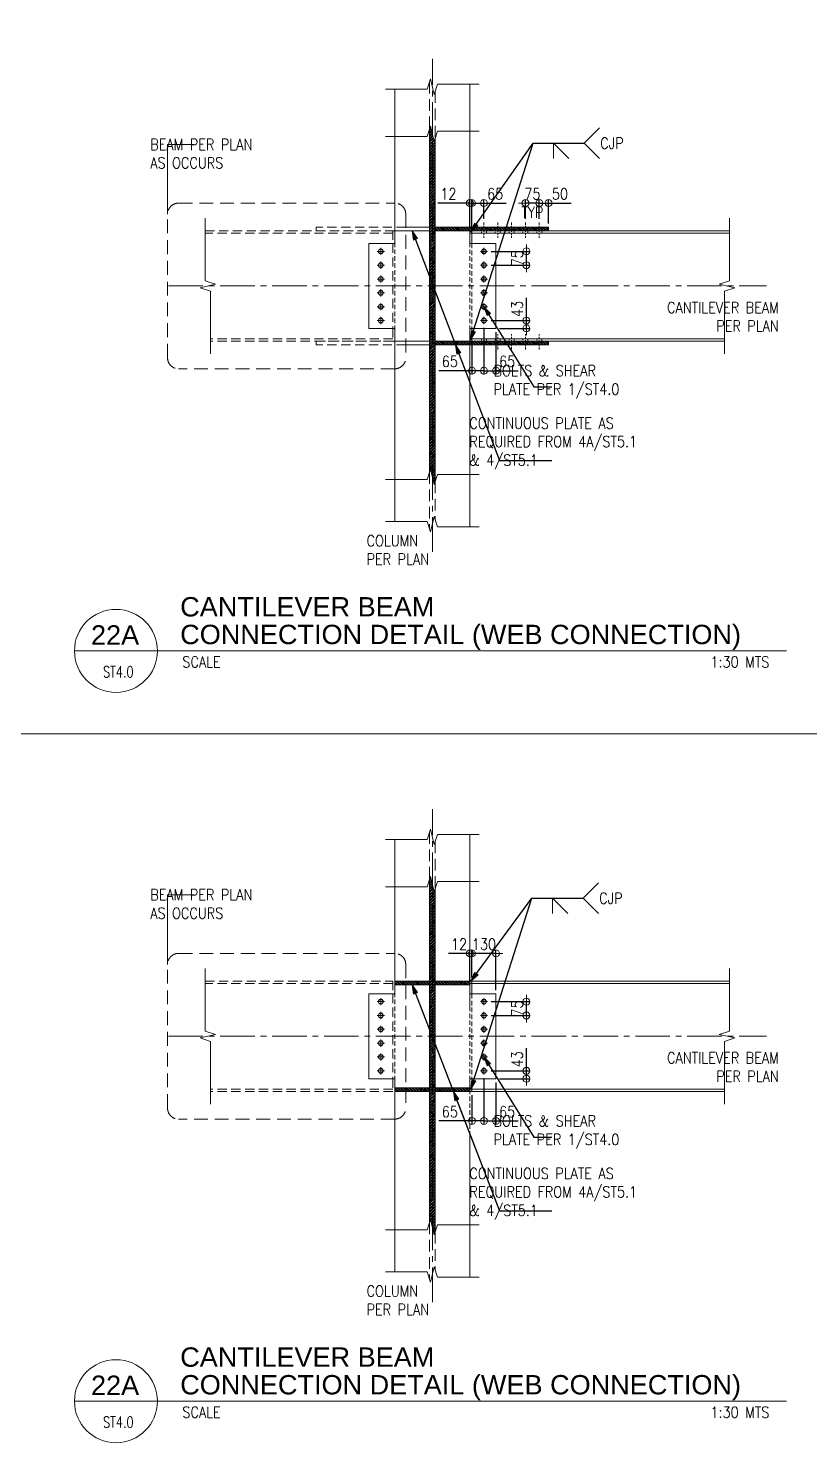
# Model space of a CAD drawing. Header units: millimetres. Extents: x 0 to 437400, y -4782 to 73710.
# Drawn here: x 78010 to 82245, y -3843 to 3826 of the extents above; entities that cross this region are included whole.
import ezdxf
from ezdxf.enums import TextEntityAlignment as Align

# ---------------------------------------------------------------- set-up
doc = ezdxf.new("R2010")
doc.units = ezdxf.units.MM
doc.header["$LTSCALE"] = 10
doc.header["$MEASUREMENT"] = 0
for name, pattern in [('CENTER2', [1.125, 0.75, -0.125, 0.125, -0.125]), ('HIDDEN', [0.375, 0.25, -0.125]), ('HIDDEN2', [0.1875, 0.125, -0.0625]), ('PHANTOM2', [1.25, 0.625, -0.125, 0.125, -0.125, 0.125, -0.125])]:
    doc.linetypes.add(name, pattern=pattern)
doc.layers.get('0').update_dxf_attribs({"lineweight": 9})
for name, color, linetype, lineweight in [('.3 - YELLOW', 2, 'Continuous', 15), ('BOLT HOLES', 2, 'HIDDEN', 9), ('DIM', 1, 'Continuous', 5), ('HATCH', 8, 'Continuous', 5), ('OUTLINE', 1, 'HIDDEN', 9), ('S-ANNO-DIMS', 1, 'Continuous', 5), ('S-Anno-Symb', 52, 'PHANTOM2', 9), ('S-Anno-Text', 52, 'Continuous', 15), ('S-ANNO-WELD', 1, 'Continuous', 9), ('S-BEAM', 3, 'Continuous', 15), ('S-BEAM-IDEN', 2, 'Continuous', 9), ('S-BRACE', 2, 'Continuous', 9), ('S-DETL-FAST', 40, 'Continuous', 9), ('S-DETL-LN04', 4, 'Continuous', 9), ('S_GRID LINES', 252, 'Continuous', 5), ('S_GUSSET PLATE', 4, 'Continuous', 15), ('S_PLATE', 2, 'Continuous', 15)]:
    doc.layers.add(name, color=color, linetype=linetype, lineweight=lineweight)
doc.layers.add('S-DETL-GRID', color=62, linetype='Continuous', lineweight=9, plot=False)
doc.styles.add('1', font='romans.shx', dxfattribs={"width": 0.85, "height": 60})
doc.styles.add('2', font='simplex.shx', dxfattribs={"width": 0.95, "height": 40})
doc.styles.add('SHEETNAME', font='simplex.shx', dxfattribs={"width": 0.75, "height": 200})
doc.styles.add('TITLE1', font='HELV.shx', dxfattribs={"height": 500})
doc.dimstyles.new('ESCA30', dxfattribs={"dimtxt": 60, "dimasz": 0.5, "dimexe": 20, "dimexo": 20, "dimgap": 20, "dimtad": 1, "dimdec": 0, "dimrnd": 1, "dimdsep": 46, "dimtxsty": '1', "dimblk1": 'ESCADIM_ARW', "dimblk2": 'ESCADIM_ARW', "dimsah": 1, "dimcen": 50, "dimclrd": 256, "dimclre": 256, "dimclrt": 52, "dimadec": 0, "dimazin": 0, "dimtfac": 1, "dimtdec": 0, "dimtofl": 0, "dimtmove": 0, "dimatfit": 3, "dimldrblk": 'ESCADIM_ARW', "dimfxl": 1, "dimtolj": 1, "dimtzin": 0, "dimarcsym": 0})
doc.dimstyles.new('ESCA_ARW$7', dxfattribs={"dimtxt": 200, "dimasz": 1, "dimexe": 100, "dimexo": 100, "dimgap": 100, "dimtad": 1, "dimdec": 0, "dimrnd": 1, "dimdsep": 46, "dimtxsty": '1', "dimblk1": 'dim_arw', "dimblk2": 'dim_arw', "dimsah": 1, "dimcen": 50, "dimclrd": 1, "dimclre": 256, "dimclrt": 52, "dimadec": 0, "dimazin": 0, "dimtfac": 1, "dimtofl": 0, "dimtmove": 0, "dimatfit": 3, "dimldrblk": 'dim_arw', "dimfxl": 1, "dimtolj": 1, "dimtzin": 0, "dimarcsym": 0})

# ---------------------------------------------------------------- blocks, each defined once
blk = doc.blocks.new('HBOLTP')
at = {"color": 0, "linetype": 'ByBlock'}
blk.add_lwpolyline([(-0.25, 0.43), (-0.5, 0), (-0.25, -0.43), (0.25, -0.43), (0.5, 0), (0.25, 0.43)], close=True, dxfattribs=at)
blk.add_circle((0, 0), 0.433, dxfattribs=at)
blk = doc.blocks.new('ESCADIM_ARW')
at = {"color": 9}
blk.add_line((75, 0), (-75, 0), dxfattribs=at)
blk.add_circle((0, 0), 37.5, dxfattribs=at)
blk = doc.blocks.new('*D236')
at = {"layer": 'Defpoints', "color": 0, "transparency": 16777216}
for p in [(80499.2, 2241.3), (80544.7, 2198.8), (80709.7, 2198.8)]:
    blk.add_point(p, dxfattribs=at)
at = {"layer": 'S-ANNO-DIMS', "lineweight": -2, "transparency": 16777216}
for p, q in [((80709.7, 2241.3), (80709.7, 2364.9)), ((80519.2, 2241.3), (80729.7, 2241.3)), ((80709.7, 2199.3), (80709.7, 2240.8)), ((80564.7, 2198.8), (80729.7, 2198.8))]:
    blk.add_line(p, q, dxfattribs=at)
at = {"layer": 'S-ANNO-DIMS', "lineweight": -2, "transparency": 16777216, "xscale": 0.5, "yscale": 0.5, "zscale": 0.5}
for p, rotation in [((80709.7, 2241.3), 90), ((80709.7, 2198.8), 270)]:
    blk.add_blockref('ESCADIM_ARW', p, dxfattribs=dict(at, rotation=rotation))
at = {"layer": 'S-ANNO-DIMS', "color": 52, "transparency": 16777216, "insert": (80659.7, 2303.6), "char_height": 60, "attachment_point": 5, "rotation": 90, "style": '1'}
blk.add_mtext('\\A1;43', dxfattribs=at)
blk = doc.blocks.new('*D237')
at = {"layer": 'Defpoints', "color": 0, "transparency": 16777216}
for p in [(80499.2, 2616.3), (80709.7, 2616.3), (80499.2, 2541.3)]:
    blk.add_point(p, dxfattribs=at)
at = {"layer": 'S-ANNO-DIMS', "lineweight": -2, "transparency": 16777216}
for p, q in [((80519.2, 2616.3), (80729.7, 2616.3)), ((80709.7, 2541.8), (80709.7, 2615.8)), ((80519.2, 2541.3), (80729.7, 2541.3))]:
    blk.add_line(p, q, dxfattribs=at)
at = {"layer": 'S-ANNO-DIMS', "lineweight": -2, "transparency": 16777216, "xscale": 0.5, "yscale": 0.5, "zscale": 0.5}
for p, rotation in [((80709.7, 2616.3), 90), ((80709.7, 2541.3), 270)]:
    blk.add_blockref('ESCADIM_ARW', p, dxfattribs=dict(at, rotation=rotation))
at = {"layer": 'S-ANNO-DIMS', "color": 52, "transparency": 16777216, "insert": (80659.7, 2578.8), "char_height": 60, "attachment_point": 5, "rotation": 90, "style": '1'}
blk.add_mtext('\\A1;75', dxfattribs=at)
blk = doc.blocks.new('*D238')
at = {"layer": 'Defpoints', "color": 0, "transparency": 16777216}
for p in [(80479.7, 2221.9), (80414.7, 2129.4), (80414.7, 1969.4)]:
    blk.add_point(p, dxfattribs=at)
at = {"layer": 'S-ANNO-DIMS', "lineweight": -2, "transparency": 16777216}
for p, q in [((80479.7, 2201.9), (80479.7, 1949.4)), ((80414.7, 2109.4), (80414.7, 1949.4)), ((80414.7, 1969.4), (80234.8, 1969.4)), ((80479.2, 1969.4), (80415.2, 1969.4))]:
    blk.add_line(p, q, dxfattribs=at)
at = {"layer": 'S-ANNO-DIMS', "lineweight": -2, "transparency": 16777216, "xscale": 0.5, "yscale": 0.5, "zscale": 0.5, "rotation": 180}
blk.add_blockref('ESCADIM_ARW', (80414.7, 1969.4), dxfattribs=at)
at = {"layer": 'S-ANNO-DIMS', "lineweight": -2, "transparency": 16777216, "xscale": 0.5, "yscale": 0.5, "zscale": 0.5}
blk.add_blockref('ESCADIM_ARW', (80479.7, 1969.4), dxfattribs=at)
at = {"layer": 'S-ANNO-DIMS', "color": 52, "transparency": 16777216, "insert": (80294.9, 2019.4), "char_height": 60, "attachment_point": 5, "style": '1'}
blk.add_mtext('\\A1;65', dxfattribs=at)
blk = doc.blocks.new('*D239')
at = {"layer": 'Defpoints', "color": 0, "transparency": 16777216}
for p in [(80479.7, 2221.9), (80544.7, 2198.8), (80544.7, 1969.4)]:
    blk.add_point(p, dxfattribs=at)
at = {"layer": 'S-ANNO-DIMS', "lineweight": -2, "transparency": 16777216}
for p, q in [((80479.7, 2201.9), (80479.7, 1949.4)), ((80544.7, 2178.8), (80544.7, 1949.4)), ((80480.2, 1969.4), (80544.2, 1969.4)), ((80544.7, 1969.4), (80665.4, 1969.4))]:
    blk.add_line(p, q, dxfattribs=at)
at = {"layer": 'S-ANNO-DIMS', "lineweight": -2, "transparency": 16777216, "xscale": 0.5, "yscale": 0.5, "zscale": 0.5, "rotation": 180}
blk.add_blockref('ESCADIM_ARW', (80479.7, 1969.4), dxfattribs=at)
at = {"layer": 'S-ANNO-DIMS', "lineweight": -2, "transparency": 16777216, "xscale": 0.5, "yscale": 0.5, "zscale": 0.5}
blk.add_blockref('ESCADIM_ARW', (80544.7, 1969.4), dxfattribs=at)
at = {"layer": 'S-ANNO-DIMS', "color": 52, "transparency": 16777216, "insert": (80605.3, 2019.4), "char_height": 60, "attachment_point": 5, "style": '1'}
blk.add_mtext('\\A1;65', dxfattribs=at)
blk = doc.blocks.new('dim_arw')
h = blk.add_hatch(color=256)
h.paths.add_polyline_path([(-126, 29), (0, 0), (-126, -29, -0.115681), (-133, 0, -0.115681)])
h.paths.add_polyline_path([(-249, 58), (-126, 29, 0.115681), (-133, 0, 0.115681), (-126, -29), (-249, -58)])
for p, q in [((0, 0), (-249, 58)), ((-249, 58), (-249, -58)), ((0, 0), (-249, -58))]:
    blk.add_line(p, q)
blk = doc.blocks.new('*D240')
at = {"layer": 'Defpoints', "color": 0, "transparency": 16777216}
for p in [(80414.7, -1189.9), (80414.7, -1339.9), (80544.7, -1409.2)]:
    blk.add_point(p, dxfattribs=at)
at = {"layer": 'S-ANNO-DIMS', "lineweight": -2, "transparency": 16777216}
for p, q in [((80414.7, -1319.9), (80414.7, -1169.9)), ((80544.2, -1189.9), (80415.2, -1189.9)), ((80544.7, -1389.2), (80544.7, -1169.9))]:
    blk.add_line(p, q, dxfattribs=at)
at = {"layer": 'S-ANNO-DIMS', "lineweight": -2, "transparency": 16777216, "xscale": 0.5, "yscale": 0.5, "zscale": 0.5, "rotation": 180}
blk.add_blockref('ESCADIM_ARW', (80414.7, -1189.9), dxfattribs=at)
at = {"layer": 'S-ANNO-DIMS', "lineweight": -2, "transparency": 16777216, "xscale": 0.5, "yscale": 0.5, "zscale": 0.5}
blk.add_blockref('ESCADIM_ARW', (80544.7, -1189.9), dxfattribs=at)
at = {"layer": 'S-ANNO-DIMS', "color": 52, "transparency": 16777216, "insert": (80479.7, -1139.9), "char_height": 60, "attachment_point": 5, "style": '1'}
blk.add_mtext('\\A1;130', dxfattribs=at)
blk = doc.blocks.new('*D241')
at = {"layer": 'Defpoints', "color": 0, "transparency": 16777216}
for p in [(80414.7, -1189.9), (80403.2, -1359.6), (80414.7, -1339.9)]:
    blk.add_point(p, dxfattribs=at)
at = {"layer": 'S-ANNO-DIMS', "lineweight": -2, "transparency": 16777216}
for p, q in [((80402.7, -1189.9), (80286.9, -1189.9)), ((80403.2, -1339.6), (80403.2, -1169.9)), ((80414.7, -1319.9), (80414.7, -1169.9)), ((80415.2, -1189.9), (80415.7, -1189.9))]:
    blk.add_line(p, q, dxfattribs=at)
at = {"layer": 'S-ANNO-DIMS', "lineweight": -2, "transparency": 16777216, "xscale": 0.5, "yscale": 0.5, "zscale": 0.5}
blk.add_blockref('ESCADIM_ARW', (80403.2, -1189.9), dxfattribs=at)
at = {"layer": 'S-ANNO-DIMS', "lineweight": -2, "transparency": 16777216, "xscale": 0.5, "yscale": 0.5, "zscale": 0.5, "rotation": 180}
blk.add_blockref('ESCADIM_ARW', (80414.7, -1189.9), dxfattribs=at)
at = {"layer": 'S-ANNO-DIMS', "color": 52, "transparency": 16777216, "insert": (80344.6, -1139.9), "char_height": 60, "attachment_point": 5, "style": '1'}
blk.add_mtext('\\A1;12', dxfattribs=at)
blk = doc.blocks.new('*D242')
at = {"layer": 'Defpoints', "color": 0, "transparency": 16777216}
for p in [(80499.2, -1826.7), (80544.7, -1869.2), (80709.7, -1869.2)]:
    blk.add_point(p, dxfattribs=at)
at = {"layer": 'S-ANNO-DIMS', "lineweight": -2, "transparency": 16777216}
for p, q in [((80709.7, -1826.7), (80709.7, -1703.1)), ((80519.2, -1826.7), (80729.7, -1826.7)), ((80709.7, -1868.7), (80709.7, -1827.2)), ((80564.7, -1869.2), (80729.7, -1869.2))]:
    blk.add_line(p, q, dxfattribs=at)
at = {"layer": 'S-ANNO-DIMS', "lineweight": -2, "transparency": 16777216, "xscale": 0.5, "yscale": 0.5, "zscale": 0.5}
for p, rotation in [((80709.7, -1826.7), 90), ((80709.7, -1869.2), 270)]:
    blk.add_blockref('ESCADIM_ARW', p, dxfattribs=dict(at, rotation=rotation))
at = {"layer": 'S-ANNO-DIMS', "color": 52, "transparency": 16777216, "insert": (80659.7, -1764.4), "char_height": 60, "attachment_point": 5, "rotation": 90, "style": '1'}
blk.add_mtext('\\A1;43', dxfattribs=at)
blk = doc.blocks.new('*D243')
at = {"layer": 'Defpoints', "color": 0, "transparency": 16777216}
for p in [(80499.2, -1451.7), (80709.7, -1451.7), (80499.2, -1526.7)]:
    blk.add_point(p, dxfattribs=at)
at = {"layer": 'S-ANNO-DIMS', "lineweight": -2, "transparency": 16777216}
for p, q in [((80519.2, -1451.7), (80729.7, -1451.7)), ((80709.7, -1526.2), (80709.7, -1452.2)), ((80519.2, -1526.7), (80729.7, -1526.7))]:
    blk.add_line(p, q, dxfattribs=at)
at = {"layer": 'S-ANNO-DIMS', "lineweight": -2, "transparency": 16777216, "xscale": 0.5, "yscale": 0.5, "zscale": 0.5}
for p, rotation in [((80709.7, -1451.7), 90), ((80709.7, -1526.7), 270)]:
    blk.add_blockref('ESCADIM_ARW', p, dxfattribs=dict(at, rotation=rotation))
at = {"layer": 'S-ANNO-DIMS', "color": 52, "transparency": 16777216, "insert": (80659.7, -1489.2), "char_height": 60, "attachment_point": 5, "rotation": 90, "style": '1'}
blk.add_mtext('\\A1;75', dxfattribs=at)
blk = doc.blocks.new('*D244')
at = {"layer": 'Defpoints', "color": 0, "transparency": 16777216}
for p in [(80479.7, -1846.1), (80414.7, -1938.6), (80414.7, -2098.6)]:
    blk.add_point(p, dxfattribs=at)
at = {"layer": 'S-ANNO-DIMS', "lineweight": -2, "transparency": 16777216}
for p, q in [((80479.7, -1866.1), (80479.7, -2118.6)), ((80414.7, -1958.6), (80414.7, -2118.6)), ((80414.7, -2098.6), (80234.8, -2098.6)), ((80479.2, -2098.6), (80415.2, -2098.6))]:
    blk.add_line(p, q, dxfattribs=at)
at = {"layer": 'S-ANNO-DIMS', "lineweight": -2, "transparency": 16777216, "xscale": 0.5, "yscale": 0.5, "zscale": 0.5, "rotation": 180}
blk.add_blockref('ESCADIM_ARW', (80414.7, -2098.6), dxfattribs=at)
at = {"layer": 'S-ANNO-DIMS', "lineweight": -2, "transparency": 16777216, "xscale": 0.5, "yscale": 0.5, "zscale": 0.5}
blk.add_blockref('ESCADIM_ARW', (80479.7, -2098.6), dxfattribs=at)
at = {"layer": 'S-ANNO-DIMS', "color": 52, "transparency": 16777216, "insert": (80294.9, -2048.6), "char_height": 60, "attachment_point": 5, "style": '1'}
blk.add_mtext('\\A1;65', dxfattribs=at)
blk = doc.blocks.new('*D245')
at = {"layer": 'Defpoints', "color": 0, "transparency": 16777216}
for p in [(80479.7, -1846.1), (80544.7, -1869.2), (80544.7, -2098.6)]:
    blk.add_point(p, dxfattribs=at)
at = {"layer": 'S-ANNO-DIMS', "lineweight": -2, "transparency": 16777216}
for p, q in [((80479.7, -1866.1), (80479.7, -2118.6)), ((80544.7, -1889.2), (80544.7, -2118.6)), ((80480.2, -2098.6), (80544.2, -2098.6)), ((80544.7, -2098.6), (80665.4, -2098.6))]:
    blk.add_line(p, q, dxfattribs=at)
at = {"layer": 'S-ANNO-DIMS', "lineweight": -2, "transparency": 16777216, "xscale": 0.5, "yscale": 0.5, "zscale": 0.5, "rotation": 180}
blk.add_blockref('ESCADIM_ARW', (80479.7, -2098.6), dxfattribs=at)
at = {"layer": 'S-ANNO-DIMS', "lineweight": -2, "transparency": 16777216, "xscale": 0.5, "yscale": 0.5, "zscale": 0.5}
blk.add_blockref('ESCADIM_ARW', (80544.7, -2098.6), dxfattribs=at)
at = {"layer": 'S-ANNO-DIMS', "color": 52, "transparency": 16777216, "insert": (80605.3, -2048.6), "char_height": 60, "attachment_point": 5, "style": '1'}
blk.add_mtext('\\A1;65', dxfattribs=at)
blk = doc.blocks.new('*D246')
at = {"layer": 'Defpoints', "color": 0, "transparency": 16777216}
for p in [(80414.7, 2878.1), (80479.7, 2773.1), (80414.7, 2728.1)]:
    blk.add_point(p, dxfattribs=at)
at = {"layer": 'S-ANNO-DIMS', "lineweight": -2, "transparency": 16777216}
for p, q in [((80414.7, 2748.1), (80414.7, 2898.1)), ((80415.2, 2878.1), (80479.2, 2878.1)), ((80479.7, 2793.1), (80479.7, 2898.1)), ((80479.7, 2878.1), (80600.4, 2878.1))]:
    blk.add_line(p, q, dxfattribs=at)
at = {"layer": 'S-ANNO-DIMS', "lineweight": -2, "transparency": 16777216, "xscale": 0.5, "yscale": 0.5, "zscale": 0.5, "rotation": 180}
blk.add_blockref('ESCADIM_ARW', (80414.7, 2878.1), dxfattribs=at)
at = {"layer": 'S-ANNO-DIMS', "lineweight": -2, "transparency": 16777216, "xscale": 0.5, "yscale": 0.5, "zscale": 0.5}
blk.add_blockref('ESCADIM_ARW', (80479.7, 2878.1), dxfattribs=at)
at = {"layer": 'S-ANNO-DIMS', "color": 52, "transparency": 16777216, "insert": (80540.3, 2928.1), "char_height": 60, "attachment_point": 5, "style": '1'}
blk.add_mtext('\\A1;65', dxfattribs=at)
blk = doc.blocks.new('*D247')
at = {"layer": 'Defpoints', "color": 0, "transparency": 16777216}
for p in [(80414.7, 2878.1), (80403.2, 2728.4), (80414.7, 2728.1)]:
    blk.add_point(p, dxfattribs=at)
at = {"layer": 'S-ANNO-DIMS', "lineweight": -2, "transparency": 16777216}
for p, q in [((80402.7, 2878.1), (80229.3, 2878.1)), ((80403.2, 2748.4), (80403.2, 2898.1)), ((80414.7, 2748.1), (80414.7, 2898.1)), ((80415.2, 2878.1), (80415.7, 2878.1))]:
    blk.add_line(p, q, dxfattribs=at)
at = {"layer": 'S-ANNO-DIMS', "lineweight": -2, "transparency": 16777216, "xscale": 0.5, "yscale": 0.5, "zscale": 0.5}
blk.add_blockref('ESCADIM_ARW', (80403.2, 2878.1), dxfattribs=at)
at = {"layer": 'S-ANNO-DIMS', "lineweight": -2, "transparency": 16777216, "xscale": 0.5, "yscale": 0.5, "zscale": 0.5, "rotation": 180}
blk.add_blockref('ESCADIM_ARW', (80414.7, 2878.1), dxfattribs=at)
at = {"layer": 'S-ANNO-DIMS', "color": 52, "transparency": 16777216, "insert": (80286.9, 2928.1), "char_height": 60, "attachment_point": 5, "style": '1'}
blk.add_mtext('\\A1;12', dxfattribs=at)
blk = doc.blocks.new('*D248')
at = {"layer": 'Defpoints', "color": 0, "transparency": 16777216}
for p in [(80704.7, 2878.1), (80704.7, 2773.1), (80779.7, 2773.1)]:
    blk.add_point(p, dxfattribs=at)
at = {"layer": 'S-ANNO-DIMS', "lineweight": -2, "transparency": 16777216}
for p, q in [((80704.7, 2793.1), (80704.7, 2898.1)), ((80779.2, 2878.1), (80705.2, 2878.1)), ((80779.7, 2793.1), (80779.7, 2898.1))]:
    blk.add_line(p, q, dxfattribs=at)
at = {"layer": 'S-ANNO-DIMS', "lineweight": -2, "transparency": 16777216, "xscale": 0.5, "yscale": 0.5, "zscale": 0.5, "rotation": 180}
blk.add_blockref('ESCADIM_ARW', (80704.7, 2878.1), dxfattribs=at)
at = {"layer": 'S-ANNO-DIMS', "lineweight": -2, "transparency": 16777216, "xscale": 0.5, "yscale": 0.5, "zscale": 0.5}
blk.add_blockref('ESCADIM_ARW', (80779.7, 2878.1), dxfattribs=at)
at = {"layer": 'S-ANNO-DIMS', "color": 52, "transparency": 16777216, "insert": (80742.2, 2878.1), "char_height": 60, "attachment_point": 5, "style": '1'}
blk.add_mtext('\\A1;75\\PTYP', dxfattribs=at)
blk = doc.blocks.new('*D249')
at = {"layer": 'Defpoints', "color": 0, "transparency": 16777216}
for p in [(80829.7, 2878.1), (80779.7, 2773.1), (80829.7, 2748.1)]:
    blk.add_point(p, dxfattribs=at)
at = {"layer": 'S-ANNO-DIMS', "lineweight": -2, "transparency": 16777216}
for p, q in [((80779.7, 2793.1), (80779.7, 2898.1)), ((80780.2, 2878.1), (80829.2, 2878.1)), ((80829.7, 2768.1), (80829.7, 2898.1)), ((80829.7, 2878.1), (80952.8, 2878.1))]:
    blk.add_line(p, q, dxfattribs=at)
at = {"layer": 'S-ANNO-DIMS', "lineweight": -2, "transparency": 16777216, "xscale": 0.5, "yscale": 0.5, "zscale": 0.5, "rotation": 180}
blk.add_blockref('ESCADIM_ARW', (80779.7, 2878.1), dxfattribs=at)
at = {"layer": 'S-ANNO-DIMS', "lineweight": -2, "transparency": 16777216, "xscale": 0.5, "yscale": 0.5, "zscale": 0.5}
blk.add_blockref('ESCADIM_ARW', (80829.7, 2878.1), dxfattribs=at)
at = {"layer": 'S-ANNO-DIMS', "color": 52, "transparency": 16777216, "insert": (80891.5, 2928.1), "char_height": 60, "attachment_point": 5, "style": '1'}
blk.add_mtext('\\A1;50', dxfattribs=at)

msp = doc.modelspace()

# ---------------------------------------------------------------- hatches: boundary and pattern name
at = {"layer": 'HATCH'}
h = msp.add_hatch(dxfattribs=at)
h.set_pattern_fill('ANSI32', color=251, scale=30, style=0)
h.paths.add_polyline_path([(80215, 3228.1), (80209.5, 3211.6), (80200.1, 3253.3), (80200.1, 2428.8), (80215, 2428.8), (80215, 2708.1), (80215, 2728.1)])
h.paths.add_polyline_path([(80200.1, 3253.3), (80190.6, 3295), (80185.1, 3278.5), (80185.1, 2428.8), (80200.1, 2428.8)])
h.paths.add_polyline_path([(80200.1, 2428.8), (80185.1, 2428.8), (80185.1, 2149.4), (80185.1, 1418.4), (80190.6, 1434.9), (80200.1, 1393.2)])
h.paths.add_polyline_path([(80215, 2428.8), (80200.1, 2428.8), (80200.1, 1393.2), (80209.5, 1351.5), (80215, 1368)])
at = {"layer": 'HATCH', "linetype": 'HIDDEN', "ltscale": 20}
h = msp.add_hatch(dxfattribs=at)
h.set_pattern_fill('ANSI32', color=251, scale=30, angle=90, style=0)
h.paths.add_polyline_path([(80829.7, 2728.1), (80215, 2728.1), (80215, 2748.1), (80829.7, 2748.1)])
h.paths.add_polyline_path([(80829.7, 2129.4), (80215, 2129.4), (80215, 2109.4), (80829.7, 2109.4)])
at = {"layer": 'HATCH'}
h = msp.add_hatch(color=256, dxfattribs=at)
h.dxf.hatch_style = 1
h.paths.add_polyline_path([(80403.2, 2142.3), (80414.7, 2142.3), (80414.7, 2129.4), (80403.2, 2129.4)])
h.paths.add_polyline_path([(80403.2, 2728.1), (80414.7, 2728.1), (80414.7, 2715.3), (80403.2, 2715.3)])
h = msp.add_hatch(dxfattribs=at)
h.set_pattern_fill('ANSI32', color=251, scale=30, style=0)
h.set_pattern_definition([(45, (0, -4068), (-7.9549513, 7.9549513), []), (45, (5.303, -4068), (-7.9549513, 7.9549513), [])])
h.paths.add_polyline_path([(80215, -839.9), (80209.5, -856.4), (80200.1, -814.7), (80200.1, -1639.2), (80215, -1639.2), (80215, -1359.9), (80215, -1339.9)])
h.paths.add_polyline_path([(80200.1, -814.7), (80190.6, -773), (80185.1, -789.5), (80185.1, -1639.2), (80200.1, -1639.2)])
h.paths.add_polyline_path([(80200.1, -1639.2), (80185.1, -1639.2), (80185.1, -1918.6), (80185.1, -2649.6), (80190.6, -2633.1), (80200.1, -2674.8)])
h.paths.add_polyline_path([(80215, -1639.2), (80200.1, -1639.2), (80200.1, -2674.8), (80209.5, -2716.5), (80215, -2700)])
at = {"layer": 'HATCH', "linetype": 'HIDDEN', "ltscale": 20}
h = msp.add_hatch(dxfattribs=at)
h.set_pattern_fill('ANSI32', color=251, scale=30, angle=90, style=0)
h.set_pattern_definition([(135, (0, -4068), (-7.9549513, -7.9549513), []), (135, (3e-16, -4062.697), (-7.9549513, -7.9549513), [])])
h.paths.add_polyline_path([(80403.2, -1938.6), (80215, -1938.6), (80215, -1918.6), (80403.2, -1918.6)])
h.paths.add_polyline_path([(79996.9, -1938.6), (80185.1, -1938.6), (80185.1, -1918.6), (79996.9, -1918.6)])
h.paths.add_polyline_path([(79996.9, -1359.9), (80185.1, -1359.9), (80185.1, -1339.9), (79996.9, -1339.9)])
h.paths.add_polyline_path([(80403.2, -1359.9), (80215, -1359.9), (80215, -1339.9), (80403.2, -1339.9)])
at = {"layer": 'HATCH'}
h = msp.add_hatch(color=256, dxfattribs=at)
h.dxf.hatch_style = 1
h.paths.add_polyline_path([(80403.2, -1925.7), (80414.7, -1925.7), (80414.7, -1938.6), (80403.2, -1938.6)])
h.paths.add_polyline_path([(80403.2, -1339.9), (80414.7, -1339.9), (80414.7, -1352.7), (80403.2, -1352.7)])

# ---------------------------------------------------------------- linework, layer by layer
at = {"layer": '.3 - YELLOW', "color": 251, "linetype": 'HIDDEN', "ltscale": 20}
for p, q in [((79901, 2616.3), (79939.8, 2616.3)), ((79920.4, 2635.7), (79920.4, 2596.9)), ((79901, 2541.3), (79939.8, 2541.3)), ((79920.4, 2560.7), (79920.4, 2521.9)), ((79901, 2466.3), (79939.8, 2466.3)), ((79920.4, 2485.7), (79920.4, 2446.9)), ((79901, 2391.3), (79939.8, 2391.3)), ((79920.4, 2410.7), (79920.4, 2371.9)), ((79901, 2316.3), (79939.8, 2316.3)), ((79920.4, 2335.7), (79920.4, 2296.9)), ((79901, 2241.3), (79939.8, 2241.3)), ((79920.4, 2260.7), (79920.4, 2221.9)), ((79901, -1451.7), (79939.8, -1451.7)), ((79920.4, -1432.3), (79920.4, -1471.1)), ((79901, -1526.7), (79939.8, -1526.7)), ((79920.4, -1507.3), (79920.4, -1546.1)), ((79901, -1601.7), (79939.8, -1601.7)), ((79920.4, -1582.3), (79920.4, -1621.1)), ((79901, -1676.7), (79939.8, -1676.7)), ((79920.4, -1657.3), (79920.4, -1696.1)), ((79901, -1751.7), (79939.8, -1751.7)), ((79920.4, -1732.3), (79920.4, -1771.1)), ((79901, -1826.7), (79939.8, -1826.7)), ((79920.4, -1807.3), (79920.4, -1846.1))]:
    msp.add_line(p, q, dxfattribs=at)
at = {"layer": '.3 - YELLOW'}
for points in [[(79996.9, 2192.8, 0.414214), (79990.9, 2198.8), (79855.4, 2198.8), (79855.4, 2658.8), (79990.9, 2658.8, 0.414214), (79996.9, 2664.8), (79996.9, 2728.1), (80185.1, 2728.1), (80185.1, 2129.4), (79996.9, 2129.4)], [(80403.2, 2192.8, -0.414214), (80409.2, 2198.8), (80544.7, 2198.8), (80544.7, 2658.8), (80409.2, 2658.8, -0.414214), (80403.2, 2664.8), (80403.2, 2728.1), (80215, 2728.1), (80215, 2129.4), (80403.2, 2129.4)], [(79996.9, -1875.2, 0.414214), (79990.9, -1869.2), (79855.4, -1869.2), (79855.4, -1409.2), (79990.9, -1409.2, 0.414214), (79996.9, -1403.2), (79996.9, -1359.9), (80185.1, -1359.9), (80185.1, -1918.6), (79996.9, -1918.6)], [(80403.2, -1875.2, -0.414214), (80409.2, -1869.2), (80544.7, -1869.2), (80544.7, -1409.2), (80409.2, -1409.2, -0.414214), (80403.2, -1403.2), (80403.2, -1359.9), (80215, -1359.9), (80215, -1918.6), (80403.2, -1918.6)]]:
    msp.add_lwpolyline(points, format="xyb", close=True, dxfattribs=at)
at = {"color": 251}
for points in [[(80453.2, 3523.2), (80227.9, 3523.2), (80209.5, 3467.7), (80190.6, 3551), (80172.3, 3495.4), (79946.9, 3495.4)], [(80453.2, 1123.2), (80227.9, 1123.2), (80209.5, 1178.8), (80190.6, 1095.4), (80172.3, 1151), (79946.9, 1151)], [(80453.2, -544.8), (80227.9, -544.8), (80209.5, -600.3), (80190.6, -517), (80172.3, -572.6), (79946.9, -572.6)], [(80453.2, -2944.8), (80227.9, -2944.8), (80209.5, -2889.2), (80190.6, -2972.6), (80172.3, -2917), (79946.9, -2917)]]:
    msp.add_lwpolyline(points, dxfattribs=at)
at = {"color": 1}
for points in [[(80453.2, 3267.2), (80227.9, 3267.2), (80209.5, 3211.6), (80190.6, 3295), (80172.3, 3239.4), (79946.9, 3239.4)], [(81810.9, 2796.3), (81810.9, 2456.6), (81755.3, 2438.3), (81838.6, 2419.3), (81783.1, 2401), (81783.1, 2061.3)], [(80453.2, 1407.1), (80227.9, 1407.1), (80209.5, 1351.5), (80190.6, 1434.9), (80172.3, 1379.3), (79946.9, 1379.3)], [(80453.2, -800.8), (80227.9, -800.8), (80209.5, -856.4), (80190.6, -773), (80172.3, -828.6), (79946.9, -828.6)], [(81810.9, -1271.7), (81810.9, -1611.4), (81755.3, -1629.7), (81838.6, -1648.7), (81783.1, -1667), (81783.1, -2006.7)], [(80453.2, -2660.9), (80227.9, -2660.9), (80209.5, -2716.5), (80190.6, -2633.1), (80172.3, -2688.7), (79946.9, -2688.7)]]:
    msp.add_lwpolyline(points, dxfattribs=at)
at = {"color": 251, "linetype": 'Continuous', "ltscale": 20}
for points in [[(78969.1, 2796.3), (78969.1, 2456.6), (79024.7, 2438.3), (78941.3, 2419.3), (78996.9, 2401), (78996.9, 2061.3)], [(78969.1, -1271.7), (78969.1, -1611.4), (79024.7, -1629.7), (78941.3, -1648.7), (78996.9, -1667), (78996.9, -2006.7)]]:
    msp.add_lwpolyline(points, dxfattribs=at)
at = {"layer": 'BOLT HOLES', "linetype": 'HIDDEN', "ltscale": 3}
for points in [[(80493.2, 2715.3), (80466.2, 2715.3), (80466.2, 2748.1), (80493.2, 2748.1)], [(80568.2, 2715.3), (80541.2, 2715.3), (80541.2, 2748.1), (80568.2, 2748.1)], [(80643.2, 2715.3), (80616.2, 2715.3), (80616.2, 2748.1), (80643.2, 2748.1)], [(80718.2, 2715.3), (80691.2, 2715.3), (80691.2, 2748.1), (80718.2, 2748.1)], [(80793.2, 2715.3), (80766.2, 2715.3), (80766.2, 2748.1), (80793.2, 2748.1)], [(80493.2, 2142.3), (80466.2, 2142.3), (80466.2, 2109.4), (80493.2, 2109.4)], [(80568.2, 2142.3), (80541.2, 2142.3), (80541.2, 2109.4), (80568.2, 2109.4)], [(80643.2, 2142.3), (80616.2, 2142.3), (80616.2, 2109.4), (80643.2, 2109.4)], [(80718.2, 2142.3), (80691.2, 2142.3), (80691.2, 2109.4), (80718.2, 2109.4)], [(80793.2, 2142.3), (80766.2, 2142.3), (80766.2, 2109.4), (80793.2, 2109.4)]]:
    msp.add_lwpolyline(points, close=True, dxfattribs=at)
at = {"layer": 'HATCH'}
for points in [[(80403.2, 2728.1), (80414.7, 2728.1), (80414.7, 2715.3), (80403.2, 2715.3)], [(80403.2, 2142.3), (80414.7, 2142.3), (80414.7, 2129.4), (80403.2, 2129.4)], [(80403.2, -1339.9), (80414.7, -1339.9), (80414.7, -1352.7), (80403.2, -1352.7)], [(80403.2, -1925.7), (80414.7, -1925.7), (80414.7, -1938.6), (80403.2, -1938.6)]]:
    msp.add_lwpolyline(points, close=True, dxfattribs=at)
at = {"layer": 'OUTLINE', "color": 3, "linetype": 'HIDDEN', "ltscale": 10}
for p, q in [((79996.9, 2664.8), (79996.9, 2129.4)), ((80403.2, 2664.8), (80403.2, 2109.4)), ((79996.9, -1403.2), (79996.9, -1918.6)), ((80403.2, -1403.2), (80403.2, -2157.9))]:
    msp.add_line(p, q, dxfattribs=at)
at = {"layer": 'OUTLINE', "linetype": 'HIDDEN', "ltscale": 10}
for p, q in [((80414.7, 2658.8), (80414.7, 2198.8)), ((80414.7, -1409.2), (80414.7, -1869.2))]:
    msp.add_line(p, q, dxfattribs=at)
at = {"layer": 'S-ANNO-DIMS', "linetype": 'CENTER2'}
for p, q in [((80499.2, 2616.3), (80460.3, 2616.3)), ((80479.7, 2635.7), (80479.7, 2596.9)), ((80499.2, 2541.3), (80460.3, 2541.3)), ((80479.7, 2560.7), (80479.7, 2521.9)), ((80499.2, 2466.3), (80460.3, 2466.3)), ((80479.7, 2485.7), (80479.7, 2446.9)), ((80499.2, 2391.3), (80460.3, 2391.3)), ((80479.7, 2410.7), (80479.7, 2371.9)), ((80499.2, 2316.3), (80460.3, 2316.3)), ((80479.7, 2335.7), (80479.7, 2296.9)), ((80499.2, 2241.3), (80460.3, 2241.3)), ((80479.7, 2260.7), (80479.7, 2221.9)), ((80499.2, -1451.7), (80460.3, -1451.7)), ((80479.7, -1432.3), (80479.7, -1471.1)), ((80499.2, -1526.7), (80460.3, -1526.7)), ((80479.7, -1507.3), (80479.7, -1546.1)), ((80499.2, -1601.7), (80460.3, -1601.7)), ((80479.7, -1582.3), (80479.7, -1621.1)), ((80499.2, -1676.7), (80460.3, -1676.7)), ((80479.7, -1657.3), (80479.7, -1696.1)), ((80499.2, -1751.7), (80460.3, -1751.7)), ((80479.7, -1732.3), (80479.7, -1771.1)), ((80499.2, -1826.7), (80460.3, -1826.7)), ((80479.7, -1807.3), (80479.7, -1846.1))]:
    msp.add_line(p, q, dxfattribs=at)
at = {"layer": 'S-Anno-Symb', "color": 1, "linetype": 'HIDDEN', "ltscale": 30}
for points in [[(78824.9, 2878.1), (79995.8, 2878.1, -0.414214), (80055.8, 2818.1), (80055.8, 2039.4, -0.414214), (79995.8, 1979.4), (78824.9, 1979.4, -0.414214), (78764.9, 2039.4), (78764.9, 2818.1, -0.414214)], [(78824.9, -1189.9), (79995.8, -1189.9, -0.414214), (80055.8, -1249.9), (80055.8, -2028.6, -0.414214), (79995.8, -2088.6), (78824.9, -2088.6, -0.414214), (78764.9, -2028.6), (78764.9, -1249.9, -0.414214)]]:
    msp.add_lwpolyline(points, format="xyb", close=True, dxfattribs=at)
at = {"layer": 'S-Anno-Text', "color": 1}
for p, q in [((78260.3, 450), (82119.7, 450)), ((78260.3, -3618), (82119.7, -3618))]:
    msp.add_line(p, q, dxfattribs=at)
for centre in [(78485.3, 450), (78485.3, -3618)]:
    msp.add_circle(centre, 225, dxfattribs=at)
at = {"layer": 'S-ANNO-WELD'}
for points in [[(81105.8, 3286.6), (81022.7, 3203.5), (81105.8, 3120.5)], [(78764.9, 2818.1), (78764.9, 3195.6), (78906.8, 3195.6)], [(80856.6, 3120.5), (80856.6, 3203.5), (80939.6, 3120.5)], [(81100, -807), (81016.9, -890.1), (81100, -973.2)], [(78764.9, -1249.9), (78764.9, -872.4), (78906.8, -872.4)], [(80850.8, -973.2), (80850.8, -890.1), (80933.9, -973.2)]]:
    msp.add_lwpolyline(points, dxfattribs=at)
at = {"layer": 'S-BEAM', "ltscale": 0.25}
for points in [[(79996.9, 2728.1), (79996.9, 3495.4)], [(80403.2, 2748.1), (80403.2, 3523.2)], [(79996.9, 1151), (79996.9, 2129.4)], [(80403.2, 1123.2), (80403.2, 2109.4)], [(79996.9, -1359.9), (79996.9, -572.6)], [(80403.2, -1476.9), (80403.2, -544.8)], [(79996.9, -2917), (79996.9, -1918.6)], [(80403.2, -2944.8), (80403.2, -2157.9)]]:
    msp.add_lwpolyline(points, dxfattribs=at)
at = {"layer": 'S-BEAM-IDEN', "color": 251, "linetype": 'HIDDEN', "ltscale": 20}
for p, q in [((79985.4, 2715.3), (78969.1, 2715.3)), ((79985.4, 2658.8), (79985.4, 2198.8)), ((79985.4, 2142.3), (78996.9, 2142.3)), ((79985.4, -1352.7), (78969.1, -1352.7)), ((79985.4, -1409.2), (79985.4, -1869.2)), ((79985.4, -1925.7), (78996.9, -1925.7))]:
    msp.add_line(p, q, dxfattribs=at)
at = {"layer": 'S-BEAM-IDEN', "ltscale": 0.25}
for p, q in [((80414.7, 2715.3), (81810.9, 2715.3)), ((80414.7, 2142.3), (81783.1, 2142.3)), ((80414.7, -1352.7), (81810.9, -1352.7)), ((80414.7, -1925.7), (81783.1, -1925.7))]:
    msp.add_line(p, q, dxfattribs=at)
at = {"layer": 'S-BEAM-IDEN', "color": 251, "linetype": 'HIDDEN', "ltscale": 20}
for points in [[(78969.1, 2728.1), (79985.4, 2728.1), (79985.4, 2658.8)], [(80055.8, 2748.1), (79570.4, 2748.1), (79570.4, 2728.1), (80055.8, 2728.1)], [(79985.4, 2198.8), (79985.4, 2129.4), (78996.9, 2129.4)], [(80055.8, 2109.4), (79570.4, 2109.4), (79570.4, 2129.4), (80055.8, 2129.4)], [(78969.1, -1339.9), (79985.4, -1339.9), (79985.4, -1409.2)], [(79985.4, -1869.2), (79985.4, -1938.6), (78996.9, -1938.6)]]:
    msp.add_lwpolyline(points, dxfattribs=at)
at = {"layer": 'S-BEAM-IDEN', "ltscale": 0.25}
for points in [[(81810.9, 2728.1), (80414.7, 2728.1), (80414.7, 2658.8)], [(80414.7, 2198.8), (80414.7, 2129.4), (81783.1, 2129.4)], [(81810.9, -1339.9), (80414.7, -1339.9), (80414.7, -1409.2)], [(80414.7, -1869.2), (80414.7, -1938.6), (81783.1, -1938.6)]]:
    msp.add_lwpolyline(points, dxfattribs=at)
at = {"layer": 'S-BRACE', "color": 252, "linetype": 'CENTER2', "ltscale": 25}
for p, q in [((80200.1, 987.1), (80200.1, 3659.3)), ((78769.1, 2428.8), (82010.9, 2428.8)), ((80200.1, -3080.9), (80200.1, -408.7)), ((78769.1, -1639.2), (82010.9, -1639.2))]:
    msp.add_line(p, q, dxfattribs=at)
at = {"layer": 'S-DETL-GRID', "color": 252}
msp.add_lwpolyline([(72900, 20340), (102060, 20340), (102060, 0), (72900, 0)], close=True, dxfattribs=at)
at = {"layer": 'S-DETL-LN04', "color": 8, "linetype": 'HIDDEN2', "ltscale": 50}
for p, q in [((80185.1, 3534.5), (80185.1, 3278.5)), ((80215, 3484.2), (80215, 3228.1)), ((80185.1, 1418.4), (80185.1, 1112)), ((80215, 1368), (80215, 1162.3)), ((80185.1, -533.5), (80185.1, -789.5)), ((80215, -583.8), (80215, -839.9)), ((80185.1, -2649.6), (80185.1, -2956)), ((80215, -2700), (80215, -2905.7))]:
    msp.add_line(p, q, dxfattribs=at)
at = {"layer": 'S_GRID LINES', "color": 251, "linetype": 'HIDDEN', "ltscale": 5}
for p, q in [((80479.7, 2773.1), (80479.7, 2690.3)), ((80554.7, 2773.1), (80554.7, 2690.3)), ((80629.7, 2773.1), (80629.7, 2690.3)), ((80704.7, 2773.1), (80704.7, 2690.3)), ((80779.7, 2773.1), (80779.7, 2690.3)), ((80479.7, 2084.4), (80479.7, 2167.3)), ((80554.7, 2084.4), (80554.7, 2167.3)), ((80629.7, 2084.4), (80629.7, 2167.3)), ((80704.7, 2084.4), (80704.7, 2167.3)), ((80779.7, 2084.4), (80779.7, 2167.3))]:
    msp.add_line(p, q, dxfattribs=at)
at = {"layer": 'S_GUSSET PLATE'}
for p, q in [((80185.1, 1418.4), (80185.1, 3278.5)), ((80215, 1368), (80215, 3228.1)), ((80185.1, -2649.6), (80185.1, -789.5)), ((80215, -2700), (80215, -839.9))]:
    msp.add_line(p, q, dxfattribs=at)
at = {"layer": 'S_PLATE', "color": 3, "linetype": 'Continuous', "ltscale": 20}
for points in [[(80055.8, 2728.1), (80185.1, 2728.1), (80185.1, 2748.1), (80055.8, 2748.1)], [(80055.8, 2129.4), (80185.1, 2129.4), (80185.1, 2109.4), (80055.8, 2109.4)]]:
    msp.add_lwpolyline(points, dxfattribs=at)
for points in [[(80829.7, 2728.1), (80215, 2728.1), (80215, 2748.1), (80829.7, 2748.1)], [(80829.7, 2129.4), (80215, 2129.4), (80215, 2109.4), (80829.7, 2109.4)], [(79996.9, -1359.9), (80185.1, -1359.9), (80185.1, -1339.9), (79996.9, -1339.9)], [(80403.2, -1359.9), (80215, -1359.9), (80215, -1339.9), (80403.2, -1339.9)], [(79996.9, -1938.6), (80185.1, -1938.6), (80185.1, -1918.6), (79996.9, -1918.6)], [(80403.2, -1938.6), (80215, -1938.6), (80215, -1918.6), (80403.2, -1918.6)]]:
    msp.add_lwpolyline(points, close=True, dxfattribs=at)

# ---------------------------------------------------------------- block references
at = {"layer": '.3 - YELLOW', "color": 251, "linetype": 'HIDDEN', "ltscale": 20, "xscale": -28.86751345949947, "yscale": 28.86751345949947, "zscale": 28.86751345949947}
for p in [(79920.4, 2616.3), (79920.4, 2541.3), (79920.4, 2466.3), (79920.4, 2391.3), (79920.4, 2316.3), (79920.4, 2241.3), (79920.4, -1451.7), (79920.4, -1526.7), (79920.4, -1601.7), (79920.4, -1676.7), (79920.4, -1751.7), (79920.4, -1826.7)]:
    msp.add_blockref('HBOLTP', p, dxfattribs=at)
at = {"layer": 'S-DETL-FAST', "linetype": 'ByBlock', "xscale": 28.86751345949947, "yscale": 28.86751345949947, "zscale": 28.86751345949947}
for p in [(80479.7, 2616.3), (80479.7, 2541.3), (80479.7, 2466.3), (80479.7, 2391.3), (80479.7, 2316.3), (80479.7, 2241.3), (80479.7, -1451.7), (80479.7, -1526.7), (80479.7, -1601.7), (80479.7, -1676.7), (80479.7, -1751.7), (80479.7, -1826.7)]:
    msp.add_blockref('HBOLTP', p, dxfattribs=at)

# ---------------------------------------------------------------- texts
at = {"layer": 'DIM', "color": 52, "char_height": 60, "attachment_point": 5, "style": '1'}
for s, insert in [('\\A1;\\pxql;BEAM PER PLAN\\PAS OCCURS', (78947.7, 3145.7)), ('\\A1;\\pxqr;CANTILEVER BEAM \\PPER PLAN', (81757.3, 2261.7)), ('\\A1;\\pxql;BOLTS & SHEAR\\PPLATE PER 1/ST4.0', (80872.6, 1909.3)), ('\\A1;\\pxql;CONTINUOUS PLATE AS\\PREQUIRED FROM 4A/ST5.1 \\P& 4/ST5.1 ', (80872.6, 1574.8)), ('\\A1;\\pxql;COLUMN \\PPER PLAN', (80012.8, 997.3)), ('\\A1;\\pxql;BEAM PER PLAN\\PAS OCCURS', (78947.7, -922.3)), ('\\A1;\\pxqr;CANTILEVER BEAM \\PPER PLAN', (81757.3, -1806.3)), ('\\A1;\\pxql;BOLTS & SHEAR\\PPLATE PER 1/ST4.0', (80872.6, -2158.7)), ('\\A1;\\pxql;CONTINUOUS PLATE AS\\PREQUIRED FROM 4A/ST5.1 \\P& 4/ST5.1 ', (80872.6, -2493.2)), ('\\A1;\\pxql;COLUMN \\PPER PLAN', (80012.8, -3070.7))]:
    msp.add_mtext(s, dxfattribs=dict(at, insert=insert))
at = {"layer": 'DIM', "color": 52, "char_height": 60, "width": 3157.079, "attachment_point": 5, "style": '1'}
for insert in [(82688.4, 3202.9), (82682.6, -890.8)]:
    msp.add_mtext('\\A1;\\pxql;CJP', dxfattribs=dict(at, insert=insert))
at = {"layer": 'S-Anno-Text', "color": 5, "style": 'TITLE1'}
for s, p in [('CANTILEVER BEAM', (78833.4, 636.8)), ('CONNECTION DETAIL (WEB CONNECTION)', (78833.4, 486.8)), ('CANTILEVER BEAM', (78833.4, -3431.2)), ('CONNECTION DETAIL (WEB CONNECTION)', (78833.4, -3581.2))]:
    msp.add_text(s, height=105, dxfattribs=at).set_placement(p)
for p in [(78480.6, 484), (78480.6, -3584)]:
    msp.add_text('22A', height=105, dxfattribs=at).set_placement(p, align=Align.CENTER)
at = {"layer": 'S-Anno-Text', "style": '2', "width": 0.85}
for p in [(78845.3, 360), (78845.3, -3708)]:
    msp.add_text('SCALE', height=60, dxfattribs=at).set_placement(p)
for p in [(82026.5, 360), (82026.5, -3708)]:
    msp.add_text('1:30 MTS', height=60, dxfattribs=at).set_placement(p, align=Align.RIGHT)
at = {"layer": 'S-Anno-Text', "style": 'SHEETNAME', "width": 0.75}
for p in [(78497.9, 306.6), (78497.9, -3761.4)]:
    msp.add_text('ST4.0', height=60, dxfattribs=at).set_placement(p, align=Align.CENTER)

# ---------------------------------------------------------------- dimensions: what is measured, and where the dimension line sits
at = {"layer": 'S-ANNO-DIMS'}
for base, p1, p2, picture, middle in [((80414.7296, 2878.123), (80403.1964, 2728.3515), (80414.7296, 2728.123), '*D247', (80286.9107, 2878.123)), ((80829.7, 2878.1), (80779.7, 2773.1), (80829.7, 2748.1), '*D249', (80891.5, 2878.1)), ((80414.7296, -1189.877), (80403.1964, -1359.6484), (80414.7296, -1339.877), '*D241', (80344.5536, -1189.877))]:
    dim = msp.add_linear_dim(base=base, p1=p1, p2=p2, dimstyle='ESCA30', dxfattribs=at)
    dim.commit()
    dim.dimension.update_dxf_attribs({"geometry": picture, "text_midpoint": middle, "dimtype": 160})
for base, p1, p2, angle, picture, middle in [((80414.7, 2878.1), (80479.7, 2773.1), (80414.7, 2728.1), 180, '*D246', (80540.3, 2878.1)), ((80709.7, 2616.3), (80499.2, 2541.3), (80499.2, 2616.3), 90, '*D237', (80709.7, 2578.8)), ((80709.7295968, 2198.7840097), (80499.1633535, 2241.2840097), (80544.7295968, 2198.7840097), 270, '*D236', (80709.7295968, 2303.5697239)), ((80414.7, 1969.4), (80479.7, 2221.9), (80414.7, 2129.4), 180, '*D238', (80294.9, 1969.4)), ((80544.7, 1969.4), (80479.7, 2221.9), (80544.7, 2198.8), 180, '*D239', (80605.3, 1969.4)), ((80414.7, -1189.9), (80544.7, -1409.2), (80414.7, -1339.9), 180, '*D240', (80479.7, -1189.9)), ((80709.7, -1451.7), (80499.2, -1526.7), (80499.2, -1451.7), 90, '*D243', (80709.7, -1489.2)), ((80709.7295968, -1869.2159842), (80499.1633535, -1826.7159842), (80544.7295968, -1869.2159842), 270, '*D242', (80709.7295968, -1764.4302699)), ((80414.7, -2098.6), (80479.7, -1846.1), (80414.7, -1938.6), 180, '*D244', (80294.9, -2098.6)), ((80544.7, -2098.6), (80479.7, -1846.1), (80544.7, -1869.2), 180, '*D245', (80605.3, -2098.6))]:
    dim = msp.add_linear_dim(base=base, p1=p1, p2=p2, angle=angle, dimstyle='ESCA30', dxfattribs=at)
    dim.commit()
    dim.dimension.update_dxf_attribs({"geometry": picture, "text_midpoint": middle, "dimtype": 160})
dim = msp.add_linear_dim(base=(80704.7, 2878.1), p1=(80779.7, 2773.1), p2=(80704.7, 2773.1), angle=180, text='<>\\XTYP', dimstyle='ESCA30', dxfattribs=at)
dim.commit()
dim.dimension.update_dxf_attribs({"geometry": '*D248', "text_midpoint": (80742.2, 2878.1), "dimtype": 160})

# ---------------------------------------------------------------- leaders
at = {"layer": 'S-Anno-Text'}
for points in [[(80407.3, 2135.9), (80745.8, 3203.5), (81022.7, 3203.5)], [(80408.9, 2721.6), (80745.8, 3203.5), (81022.7, 3203.5)], [(80091, 2728.1), (80564.2, 1482.5), (80847.5, 1482.5)], [(80479.7, 2316.3), (80750.2, 1881.5), (80847.5, 1881.5)], [(80326.1, 2109.4), (80564.2, 1482.5), (80847.5, 1482.5)], [(80409, -1339.9), (80740, -890.1), (81016.9, -890.1)], [(80409, -1925.7), (80740, -890.1), (81016.9, -890.1)], [(80091, -1359.9), (80564.2, -2585.5), (80847.5, -2585.5)], [(80479.7, -1751.7), (80750.2, -2186.5), (80847.5, -2186.5)], [(80314.4, -1938.6), (80564.2, -2585.5), (80847.5, -2585.5)]]:
    msp.add_leader(points, dimstyle='ESCA_ARW$7', override={"dimscale": 0.4, "dimasz": 0.5}, dxfattribs=at)

doc.saveas('drawing.dxf')
